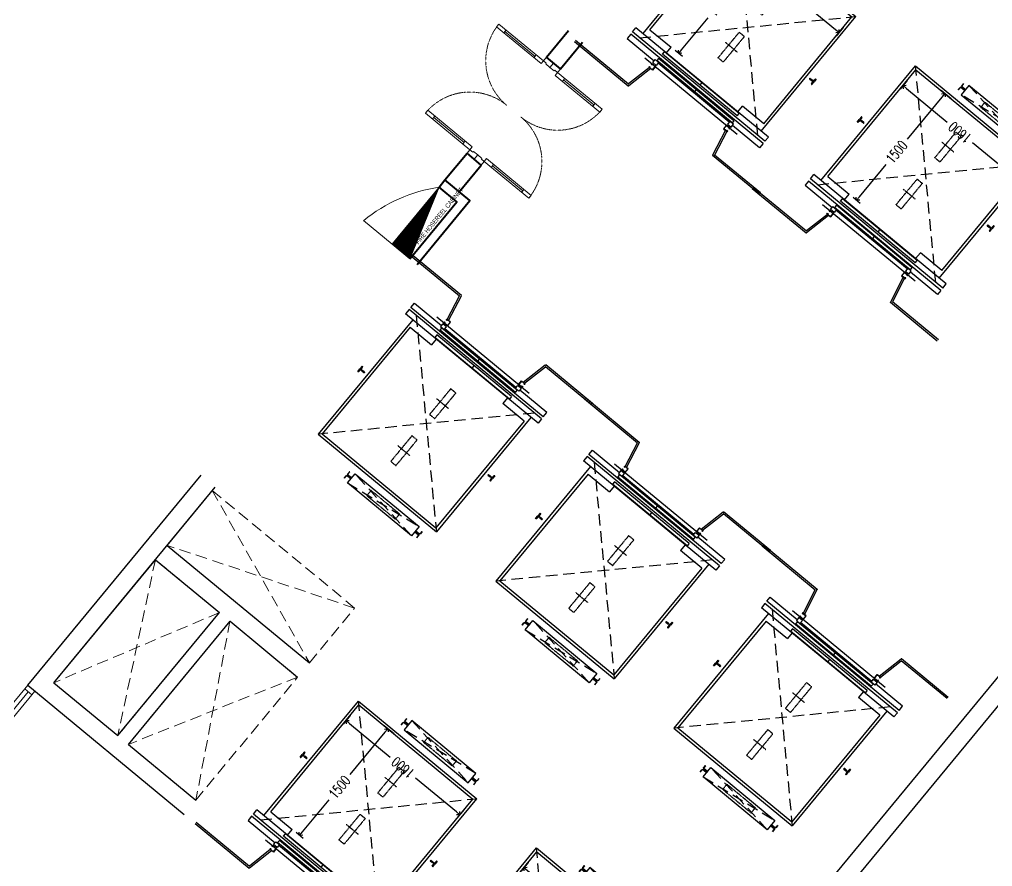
# Model space of a CAD drawing. Header units: millimetres. Extents: x -361340115 to 361596335, y -276742102 to 277032639.
# Drawn here: x 111767 to 122311, y 149079 to 158258 of the extents above; entities that cross this region are included whole.
import ezdxf

# ---------------------------------------------------------------- set-up
doc = ezdxf.new("R2010")
doc.units = ezdxf.units.MM
doc.header["$MEASUREMENT"] = 0
for name, pattern in [('CENTERX2', [4, 2.5, -0.5, 0.5, -0.5]), ('HIDDEN', [0.375, 0.25, -0.125]), ('HIDDEN2', [0.1875, 0.125, -0.0625]), ('PHANTOMX2', [5, 2.5, -0.5, 0.5, -0.5, 0.5, -0.5]), ('Xref_NT1+NT2_MBDV Cot vach_220729$0$HIDDEN', [0.375, 0.25, -0.125]), ('Xref_NT1+NT2_MBDV Cot vach_220729$0$HIDDEN2', [0.1875, 0.125, -0.0625])]:
    doc.linetypes.add(name, pattern=pattern)
for name, color, linetype in [('A-LANDSCAPE', 83, 'Continuous'), ('KT-Net manh', 139, 'Continuous'), ('KT-Noi that', 32, 'Continuous'), ('KT-Tuong', 1, 'Continuous'), ('Xref_NT1+NT2_MBDV Cot vach_220729$0$A-FLOR-STRS-ARROW', 8, 'Continuous'), ('Xref_NT1+NT2_MBDV Cot vach_220729$0$ccu12-Thay', 7, 'Continuous'), ('Xref_NT1+NT2_MBDV Cot vach_220729$0$KT-Net manh', 139, 'Continuous'), ('Xref_NT1+NT2_MBDV Cot vach_220729$0$KT-Thay', 7, 'Continuous')]:
    doc.layers.add(name, color=color, linetype=linetype)
for name, color, linetype, lineweight in [('CUA', 37, 'Continuous', 13), ('KT-Net cat', 1, 'Continuous', 40), ('KT-Net cua', 87, 'Continuous', 9), ('SPE-MEP-Fire', 10, 'Continuous', 0), ('SPE-MEP-HVAC', 140, 'Continuous', 0), ('Xref_NT1+NT2_MBDV Cot vach_220729$0$CUA', 37, 'Continuous', 13)]:
    doc.layers.add(name, color=color, linetype=linetype, lineweight=lineweight)
doc.styles.add('DIM', font='vnsimli.shx', dxfattribs={"width": 0.7})
doc.styles.get("Standard").update_dxf_attribs({"font": 'arial.ttf'})
doc.dimstyles.new('CCU 1-100 A1', dxfattribs={"dimscale": 100, "dimtxt": 2.2, "dimasz": 1, "dimexe": 1, "dimexo": 0, "dimgap": 1, "dimtad": 1, "dimdec": 0, "dimdsep": 46, "dimtxsty": 'DIM', "dimblk1": 'ARCHTICK', "dimblk2": 'ARCHTICK', "dimsah": 1, "dimcen": 0, "dimdle": 1, "dimclrd": 256, "dimclre": 256, "dimclrt": 31, "dimadec": 0, "dimazin": 0, "dimtfac": 1, "dimtdec": 0, "dimtix": 1, "dimtmove": 2, "dimatfit": 3, "dimldrblk": 'ARCHTICK', "dimfxl": 8, "dimtolj": 1, "dimarcsym": 0})

# ---------------------------------------------------------------- blocks, each defined once
blk = doc.blocks.new('_Open90')
at = {"color": 0, "linetype": 'ByBlock', "lineweight": -2}
for p, q in [((0, 0), (-1, 0)), ((-0.5, 0.5), (0, 0)), ((0, 0), (-0.5, -0.5))]:
    blk.add_line(p, q, dxfattribs=at)
blk = doc.blocks.new('*D46')
at = {"layer": 'Defpoints', "color": 5, "transparency": 16777216}
for p, q in [((-2230, 1494), (-2230, 1596)), ((-730, 1457), (-730, 1596)), ((-2180, 1546), (-1728, 1546)), ((-780, 1546), (-1372, 1546))]:
    blk.add_line(p, q, dxfattribs=at)
at = {"layer": 'Defpoints', "color": 0, "transparency": 16777216}
for p in [(-2230, 1546), (-2230, 1494, 0), (-730, 1457, 0)]:
    blk.add_point(p, dxfattribs=at)
at = {"layer": 'Defpoints', "color": 5, "transparency": 16777216, "xscale": 50, "yscale": 50, "zscale": 50, "rotation": 180}
blk.add_blockref('_Open90', (-2230, 1546), dxfattribs=at)
at = {"layer": 'Defpoints', "color": 5, "transparency": 16777216, "xscale": 50, "yscale": 50, "zscale": 50}
blk.add_blockref('_Open90', (-730, 1546), dxfattribs=at)
at = {"layer": 'Defpoints', "color": 5, "transparency": 16777216, "insert": (-1550, 1546), "char_height": 110, "attachment_point": 5, "style": 'DIM'}
blk.add_mtext('\\A1;1500', dxfattribs=at)
blk = doc.blocks.new('_ARCHTICK')
at = {"color": 0, "linetype": 'ByBlock', "const_width": 0.15}
blk.add_lwpolyline([(-0.5, -0.5), (0.5, 0.5)], dxfattribs=at)
blk = doc.blocks.new('*D47')
at = {"layer": 'Defpoints', "color": 5, "transparency": 16777216}
for p, q in [((-879, 1950), (-1000, 1950)), ((-950, 1900), (-950, 1328)), ((-950, 400), (-950, 972)), ((-879, 350), (-1000, 350))]:
    blk.add_line(p, q, dxfattribs=at)
at = {"layer": 'Defpoints', "color": 0, "transparency": 16777216}
for p in [(-879, 1950, 0), (-950, 350), (-879, 350, 0)]:
    blk.add_point(p, dxfattribs=at)
at = {"layer": 'Defpoints', "color": 5, "transparency": 16777216, "xscale": 50, "yscale": 50, "zscale": 50}
for p, rotation in [((-950, 1950), 90), ((-950, 350), 270)]:
    blk.add_blockref('_Open90', p, dxfattribs=dict(at, rotation=rotation))
at = {"layer": 'Defpoints', "color": 5, "transparency": 16777216, "insert": (-950, 1150), "char_height": 110, "attachment_point": 5, "rotation": 90, "style": 'DIM'}
blk.add_mtext('\\A1;1600', dxfattribs=at)
blk = doc.blocks.new('*U75')
for p, q in [((-1260, 525), (-1300, 525)), ((-1280, 100), (-1280, 525)), ((-90, 525), (-50, 525)), ((-70, 100), (-70, 525)), ((-1260, 100), (-1300, 100)), ((-90, 100), (-50, 100))]:
    blk.add_line(p, q)
for points in [[(-1300, 0), (-1260, 0), (-1260, 625), (-1300, 625)], [(-50, 0), (-90, 0), (-90, 625), (-50, 625)], [(-1350, -100), (-1290, -100), (-1290, -40), (-1300, -40), (-1300, 0), (-1350, 0)], [(0, -100), (-60, -100), (-60, -40), (-50, -40), (-50, 0), (0, 0)]]:
    blk.add_lwpolyline(points, close=True)
at = {"linetype": 'Xref_NT1+NT2_MBDV Cot vach_220729$0$HIDDEN2'}
for centre, start, end in [((-1300, 0), 0, 90), ((-50, 0), 90, 180)]:
    blk.add_arc(centre, 625, start, end, dxfattribs=at)
blk = doc.blocks.new('*U76')
for p, q in [((-1260, 525), (-1300, 525)), ((-1280, 100), (-1280, 525)), ((-90, 525), (-50, 525)), ((-70, 100), (-70, 525)), ((-1260, 100), (-1300, 100)), ((-90, 100), (-50, 100))]:
    blk.add_line(p, q)
for points in [[(-1300, 0), (-1260, 0), (-1260, 625), (-1300, 625)], [(-50, 0), (-90, 0), (-90, 625), (-50, 625)], [(-1350, -100), (-1290, -100), (-1290, -40), (-1300, -40), (-1300, 0), (-1350, 0)], [(0, -100), (-60, -100), (-60, -40), (-50, -40), (-50, 0), (0, 0)]]:
    blk.add_lwpolyline(points, close=True)
at = {"linetype": 'Xref_NT1+NT2_MBDV Cot vach_220729$0$HIDDEN2'}
for centre, start, end in [((-1300, 0), 0, 90), ((-50, 0), 90, 180)]:
    blk.add_arc(centre, 625, start, end, dxfattribs=at)
blk = doc.blocks.new('*U20')
for p, q in [((-1260, -100), (-1300, -100)), ((-1280, -100), (-1280, -525)), ((-90, -100), (-50, -100)), ((-70, -100), (-70, -525)), ((-1260, -525), (-1300, -525)), ((-90, -525), (-50, -525))]:
    blk.add_line(p, q)
for points in [[(-1350, 100), (-1290, 100), (-1290, 40), (-1300, 40), (-1300, 0), (-1350, 0)], [(-1300, 0), (-1260, 0), (-1260, -625), (-1300, -625)], [(-50, 0), (-90, 0), (-90, -625), (-50, -625)], [(0, 100), (-60, 100), (-60, 40), (-50, 40), (-50, 0), (0, 0)]]:
    blk.add_lwpolyline(points, close=True)
at = {"linetype": 'Xref_NT1+NT2_MBDV Cot vach_220729$0$HIDDEN2'}
for centre, start, end in [((-1300, 0), 270, 0), ((-50, 0), 180, 270)]:
    blk.add_arc(centre, 625, start, end, dxfattribs=at)
blk = doc.blocks.new('Fire cabinet 1000x250')
at = {"layer": 'SPE-MEP-Fire'}
h = blk.add_hatch(dxfattribs=at)
h.set_pattern_fill('ANSI31', color=256)
edge = h.paths.add_edge_path()
edge.add_line((500, 250), (-500, 0))
edge.add_line((-500, 0), (-500, 250))
edge.add_line((-500, 250), (500, 250))
for p, q in [((-500, 250), (-500, 650)), ((500, 250), (500, 650))]:
    blk.add_line(p, q, dxfattribs=at)
blk.add_lwpolyline([(500, 250), (-500, 250), (-500, 0), (500, 0)], close=True, dxfattribs=at)
blk.add_lwpolyline([(500, 250), (-500, 0), (-500, 250), (500, 250)], dxfattribs=at)
for centre, start, end in [((-463, 184), 8.096, 94.5843), ((463, 184), 85.4157, 171.904)]:
    blk.add_arc(centre, 467, start, end, dxfattribs=at)
at = {"color": 1, "width": 0.7}
blk.add_text('FIRE CABINET', height=50, dxfattribs=at).set_placement((25, 25))
blk = doc.blocks.new('răer')
at = {"layer": 'Xref_NT1+NT2_MBDV Cot vach_220729$0$KT-Net manh', "extrusion": (-0.000165563, 3.50761e-08, 1)}
h = blk.add_hatch(color=256, dxfattribs=at)
edge = h.paths.add_edge_path(flags=0)
edge.add_arc((3886, 6324), 100, 269.9878, 629.9878)
h = blk.add_hatch(color=256, dxfattribs=at)
edge = h.paths.add_edge_path(flags=0)
edge.add_arc((3886, 6324), 100, 269.9878, 629.9878)
blk.add_hatch(color=256, dxfattribs=at).paths.add_polyline_path([(3791, 6355), (3791, 6293), (3827, 6243), (3886, 6224), (3945, 6243), (3981, 6293), (3981, 6355), (3945, 6405), (3886, 6424), (3827, 6405)], flags=0)
blk.add_hatch(color=256, dxfattribs=at).paths.add_polyline_path([(3791, 6355), (3791, 6293), (3827, 6243), (3886, 6224), (3945, 6243), (3981, 6293), (3981, 6355), (3945, 6405), (3886, 6424), (3827, 6405)], flags=0)
at = {"layer": 'KT-Net cat', "ltscale": 0.5, "extrusion": (-0.000165563, 3.50768e-08, 1)}
for p, q in [((1, 6950, 0), (201, 6950, 0)), ((1, 6900, 0), (201, 6900, 0)), ((1802, 6899, 0), (1952, 6899, 0)), ((1, 2850, 0), (1, 5550, 0)), ((1, 5550, 0), (201, 5550, 0)), ((201, 4650, 0), (201, 5550, 0)), ((1801, 4650, 0), (1801, 5549, 0)), ((1801, 5549, 0), (1951, 5549, 0)), ((1951, 4650, 0), (1951, 5549, 0)), ((1801, 4650, 0), (201, 4650, 0)), ((2901, 4649, 0), (1951, 4650, 0)), ((3101, 4449, 1), (2901, 4649, 0)), ((2839, 4499, 0), (201, 4500, 0)), ((201, 3500, 0), (201, 4500, 0)), ((2951, 4387, 0), (2839, 4499, 0)), ((3101, 4199, 1), (3101, 4449, 1)), ((2951, 4199, 0), (2951, 4387, 0)), ((2951, 3499, 0), (201, 3500, 0)), ((2951, 3349, 0), (201, 3350, 0)), ((201, 2850, 0), (201, 3350, 0)), ((201, 2850, 0), (1, 2850, 0)), ((0, 199, 0), (0, 1500, 0)), ((200, 1305, 0), (200, 1500, 0))]:
    blk.add_line(p, q, dxfattribs=at)
at = {"layer": 'KT-Net cat', "extrusion": (-0.000165563, 3.50768e-08, 1)}
for p, q in [((1, 6900, 0), (1, 6950, 0)), ((201, 6900, 0), (201, 6950, 0)), ((1802, 6899, 0), (1802, 6949, 0)), ((1952, 6899, 0), (1952, 6949, 0)), ((1351, 3500, 0), (1351, 4500, 0)), ((1451, 3500, 0), (1451, 4500, 0))]:
    blk.add_line(p, q, dxfattribs=at)
at = {"layer": 'KT-Net cat', "extrusion": (-0.000165563, 3.50768e-08, 1), "elevation": 0}
for points in [[(0, 1305), (0, 205), (550, 204), (550, 1304)], [(0, 1205), (0, 205), (450, 204), (450, 1204)]]:
    blk.add_lwpolyline(points, close=True, dxfattribs=at)
at = {"layer": 'SPE-MEP-Fire', "extrusion": (-0.000165563, 3.50768e-08, 1)}
for p, q in [((250, 1205, 0), (450, 204, 0)), ((250, 205, 0), (450, 1204, 0))]:
    blk.add_line(p, q, dxfattribs=at)
at = {"layer": 'Xref_NT1+NT2_MBDV Cot vach_220729$0$A-FLOR-STRS-ARROW', "extrusion": (-0.000165563, 3.50768e-08, 1), "elevation": 0}
for points in [[(5286, 6949), (5404, 6422), (5538, 6400), (5299, 6300), (5436, 6281), (5577, 5648)], [(5567, 6949), (5685, 6422), (5819, 6400), (5580, 6300), (5717, 6281), (5858, 5648)]]:
    blk.add_lwpolyline(points, dxfattribs=at)
at = {"layer": 'Xref_NT1+NT2_MBDV Cot vach_220729$0$KT-Net manh', "extrusion": (-0.000165563, 3.50768e-08, 1)}
blk.add_line((3945, 6405, 1), (3886, 6424, 1), dxfattribs=at)
blk.add_line((3945, 6405, 1), (3886, 6424, 1), dxfattribs=at)
at = {"layer": 'Xref_NT1+NT2_MBDV Cot vach_220729$0$KT-Net manh', "linetype": 'Xref_NT1+NT2_MBDV Cot vach_220729$0$HIDDEN', "extrusion": (-0.000165563, 3.50768e-08, 1), "elevation": 0}
for points in [[(3887, 6949, 0.414131), (2636, 5700), (2636, 5449, 0.414131), (3886, 4199, 1.000029)], [(6406, 6948, -0.414131), (7656, 5698), (7656, 5448, -0.414131), (6406, 4198, -1.000029)]]:
    blk.add_lwpolyline(points, format="xyb", dxfattribs=at)
at = {"layer": 'Xref_NT1+NT2_MBDV Cot vach_220729$0$KT-Net manh', "extrusion": (-0.000165563, 3.50768e-08, 1), "elevation": 0}
for points in [[(5015, 5699), (5286, 6324), (5036, 6949)], [(3886, 6324), (5356, 6324)], [(5637, 6323), (6286, 6323), (6386, 6323), (6961, 6323), (6961, 4823), (3886, 4824)], [(4166, 4199), (3886, 4824), (4166, 5449)]]:
    blk.add_lwpolyline(points, dxfattribs=at)
at = {"layer": 'Xref_NT1+NT2_MBDV Cot vach_220729$0$KT-Net manh', "extrusion": (-0.000165563, 3.50768e-08, 1)}
blk.add_circle((3886, 6324, 0), 100, dxfattribs=at)
blk.add_circle((3886, 6324, 0), 100, dxfattribs=at)
at = {"layer": 'Xref_NT1+NT2_MBDV Cot vach_220729$0$KT-Thay', "extrusion": (-0.000165563, 2.22406e-08, 1)}
for p, q in [((3886, 6949, 1), (3886, 5699, 1)), ((4166, 6949, 1), (4166, 5699, 1)), ((4446, 6949, 1), (4446, 5699, 1)), ((4726, 6949, 1), (4726, 5699, 1)), ((5006, 6949, 1), (5006, 5699, 1)), ((5286, 6949, 1), (5286, 5699, 1)), ((5846, 6948, 1), (5846, 5698, 1)), ((6126, 6948, 1), (6126, 5698, 1)), ((6406, 6948, 1), (6406, 5698, 1)), ((3886, 5449, 1), (3886, 4199, 1)), ((4166, 5449, 1), (4166, 4199, 1)), ((4446, 5449, 1), (4446, 4199, 1)), ((4726, 5449, 1), (4726, 4199, 1)), ((5006, 5449, 1), (5006, 4199, 1)), ((5286, 5449, 1), (5286, 4199, 1)), ((5566, 5448, 1), (5566, 4198, 1)), ((5846, 5448, 1), (5846, 4198, 1)), ((6126, 5448, 1), (6126, 4198, 1)), ((6406, 5448, 1), (6406, 4198, 1))]:
    blk.add_line(p, q, dxfattribs=at)
at = {"layer": 'Xref_NT1+NT2_MBDV Cot vach_220729$0$KT-Thay', "extrusion": (-0.000165563, 3.50768e-08, 1)}
blk.add_line((3886, 5499, 1), (3886, 5649, 1), dxfattribs=at)
at = {"layer": 'Xref_NT1+NT2_MBDV Cot vach_220729$0$KT-Thay', "extrusion": (-0.000165563, 3.50768e-08, 1), "elevation": 0}
for points in [[(5847, 5698), (6456, 5698), (6456, 5448), (3786, 5449), (3786, 5699), (5566, 5698)], [(5858, 5648), (6406, 5648), (6406, 5498), (3836, 5499), (3836, 5649), (5577, 5648)]]:
    blk.add_lwpolyline(points, dxfattribs=at)
at = {"layer": 'SPE-MEP-Fire', "extrusion": (-0.000165548, 7.4625e-05, 1), "rotation": 90.00077035768355}
blk.add_blockref('Fire cabinet 1000x250', (250, 705, 0), dxfattribs=at)
at = {"layer": 'Xref_NT1+NT2_MBDV Cot vach_220729$0$CUA', "extrusion": (0.000165563, -3.50768e-08, -1), "zscale": -1.000000000000001}
for name, p, rotation in [('*U76', (-151, 6900, 0), 90.01220552114347), ('*U75', (-1952, 6899, 0), 90.01220552114347), ('*U20', (-1, 2850, 0), 90.01220552114393)]:
    blk.add_blockref(name, p, dxfattribs=dict(at, rotation=rotation))
at = {"layer": 'Xref_NT1+NT2_MBDV Cot vach_220729$0$CUA', "extrusion": (-0.000165563, 3.50768e-08, 1), "rotation": 89.98779447880591}
blk.add_blockref('*U20', (201, 2850, 0), dxfattribs=at)
blk = doc.blocks.new('*U28')
for p, q in [((-1260, -100), (-1300, -100)), ((-1280, -100), (-1280, -525)), ((-90, -100), (-50, -100)), ((-70, -100), (-70, -525)), ((-1260, -525), (-1300, -525)), ((-90, -525), (-50, -525))]:
    blk.add_line(p, q)
for points in [[(-1350, 100), (-1290, 100), (-1290, 40), (-1300, 40), (-1300, 0), (-1350, 0)], [(-1300, 0), (-1260, 0), (-1260, -625), (-1300, -625)], [(-50, 0), (-90, 0), (-90, -625), (-50, -625)], [(0, 100), (-60, 100), (-60, 40), (-50, 40), (-50, 0), (0, 0)]]:
    blk.add_lwpolyline(points, close=True)
at = {"linetype": 'HIDDEN2'}
for centre, start, end in [((-1300, 0), 270, 0), ((-50, 0), 180, 270)]:
    blk.add_arc(centre, 625, start, end, dxfattribs=at)
blk = doc.blocks.new('FIRE HOSEREEL CABINET')
at = {"layer": 'SPE-MEP-Fire', "extrusion": (7.45899e-05, -1.84275e-09, 1)}
h = blk.add_hatch(dxfattribs=at)
h.set_pattern_fill('ANSI31', color=256, angle=0.0108)
h.set_pattern_definition([(45.01079, (100, 0), (-0.088404993, 0.0883717), [])])
edge = h.paths.add_edge_path()
edge.add_line((399, 250), (-400, 0))
edge.add_line((-400, 0), (-400, 250))
edge.add_line((-400, 250), (400, 250))
blk.add_line((-400, 250, 0), (-400, 650, 0), dxfattribs=at)
blk.add_lwpolyline([(400, 250), (-400, 250), (-400, 0), (400, 0)], close=True, dxfattribs=at)
blk.add_lwpolyline([(399, 250), (-400, 0), (-400, 250), (400, 250)], dxfattribs=at)
blk.add_arc((-726, -1003, 0), 1684, 48.0431, 78.8411, dxfattribs=at)
at = {"color": 1, "extrusion": (7.45899e-05, -1.84275e-09, 1), "width": 0.7}
blk.add_text('FIRE HOSEREEL CABINET', height=50, rotation=0.0108, dxfattribs=at).set_placement((-224, 25, 0))
blk = doc.blocks.new('*U98')
at = {"color": 8}
for p, q in [((50, 100), (1156, 100)), ((50, 0), (1156, 0))]:
    blk.add_line(p, q, dxfattribs=at)
blk.add_line((50, 50), (1156, 50))
for points in [[(0, 0), (50, 0), (50, 100), (0, 100)], [(1156, 0), (1206, 0), (1206, 100), (1156, 100)]]:
    blk.add_lwpolyline(points, close=True)
blk = doc.blocks.new('*U372')
at = {"linetype": 'HIDDEN', "ltscale": 500}
for p, q in [((705, 310), (806, -1830)), ((1511, -1520), (0, 0))]:
    blk.add_line(p, q, dxfattribs=at)
blk.add_lwpolyline([(705, 310), (1511, -1520), (806, -1830), (0, 0)], close=True, dxfattribs=at)
blk = doc.blocks.new('*U373')
at = {"linetype": 'HIDDEN', "ltscale": 500}
for p, q in [((1583, 697), (363, -824)), ((1946, -126), (0, 0))]:
    blk.add_line(p, q, dxfattribs=at)
blk.add_lwpolyline([(1583, 697), (1946, -126), (363, -824), (0, 0)], close=True, dxfattribs=at)
blk = doc.blocks.new('*U374')
at = {"linetype": 'HIDDEN', "ltscale": 500}
for p, q in [((1583, 697), (383, -869)), ((1966, -172), (0, 0))]:
    blk.add_line(p, q, dxfattribs=at)
blk.add_lwpolyline([(1583, 697), (1966, -172), (383, -869), (0, 0)], close=True, dxfattribs=at)
blk = doc.blocks.new('A$C16B9592A')
at = {"layer": 'KT-Tuong'}
for p, q in [((-280, 1247, 0), (1598, 3521, 0)), ((-280, 1247, 0), (1598, 3521, 0)), ((1, 1274, 0), (1752, 3394, 0)), ((1230, 2762, 0), (1752, 3394, 0)), ((1230, 2762, 0), (2771, 1489, 0)), ((1, 1274, 0), (1103, 2607, 0)), ((1103, 2607, 0), (1797, 2034, 0)), ((695, 700, 0), (1797, 2034, 0)), ((811, 605, 0), (1912, 1939, 0)), ((1912, 1939, 0), (2643, 1335, 0)), ((1, 1274, 0), (695, 700, 0)), ((-280, 1247, 0), (1414, -153, 0)), ((811, 605, 0), (1542, 1, 0))]:
    blk.add_line(p, q, dxfattribs=at)
at = {"layer": 'KT-Net cua', "rotation": 50.4488267378122}
blk.add_blockref('*U98', (-972, 252, 0), dxfattribs=at)
at = {"layer": 'SPE-MEP-HVAC', "linetype": 'HIDDEN', "ltscale": 1000, "xscale": -1, "rotation": 254.2212213649985}
for name, p in [('*U372', (2771, 1489, 0)), ('*U373', (695, 700, 0)), ('*U374', (1542, 1, 0))]:
    blk.add_blockref(name, p, dxfattribs=at)
blk = doc.blocks.new('TM 1000kg')
at = {"layer": 'KT-Net manh'}
for p, q in [((-2850, 2500), (-2850, 1742.2)), ((-2832, 2500), (-2832, 1754.4)), ((-2500, 1800), (-2500, 500)), ((-2850, 1742.2), (-2847, 1742.2)), ((-2847, 1742.2), (-2847, 1739.2)), ((-2550, 1674.2), (-2847, 1739.2)), ((-2550, 1692.7), (-2832, 1754.4)), ((-2850, 557.8), (-2847, 557.8)), ((-2850, -100), (-2850, 557.8)), ((-2550, 625.8), (-2847, 560.8)), ((-2847, 557.8), (-2847, 560.8)), ((-2550, 607.3), (-2832, 545.6)), ((-2832, -100), (-2832, 545.6))]:
    blk.add_line(p, q, dxfattribs=at)
at = {"layer": 'KT-Net manh', "const_width": 2}
for points in [[(-2847, 1742.2), (-2832, 1754.4)], [(-2847, 557.8), (-2832, 545.6)]]:
    blk.add_lwpolyline(points, dxfattribs=at)
at = {"layer": 'KT-Net manh', "ltscale": 2}
for points in [[(-2510, 1700), (-2500, 1700), (-2500, 1650), (-2550, 1650), (-2550, 1700), (-2540, 1700), (-2540, 1690), (-2541.6, 1690), (-2541.6, 1698.4), (-2548.4, 1698.4), (-2548.4, 1651.6), (-2501.6, 1651.6), (-2501.6, 1698.4), (-2508.4, 1698.4), (-2508.4, 1690), (-2510, 1690)], [(-2510, 600), (-2500, 600), (-2500, 650), (-2550, 650), (-2550, 600), (-2540, 600), (-2540, 610), (-2541.6, 610), (-2541.6, 601.6), (-2548.4, 601.6), (-2548.4, 648.4), (-2501.6, 648.4), (-2501.6, 601.6), (-2508.4, 601.6), (-2508.4, 610), (-2510, 610)]]:
    blk.add_lwpolyline(points, close=True, dxfattribs=at)
at = {"layer": 'KT-Noi that', "linetype": 'Continuous', "ltscale": 2}
for p, q in [((-2460, 2080, 0), (-2460, 1700, 0)), ((-2400, 2080, 0), (-2460, 2080, 0)), ((-2400, 220, 0), (-2400, 2080, 0)), ((-2370, 220, 0), (-2370, 2080, 0)), ((-2370, 2080, 0), (-2310, 2080, 0)), ((-2310, 220, 0), (-2310, 2080, 0)), ((-2310, 1981, 0), (-700, 1981, 0)), ((-2230, 1950, 0), (-730, 1950, 0)), ((-2230, 1950, 0), (-2230, 1650, 0)), ((-730, 1950, 0), (-730, 350, 0)), ((-700, 1981, 0), (-700, 319, 0)), ((-2455, 650, 0), (-2455, 1650, 0)), ((-2441.3, 620, 0), (-2441.3, 1680, 0)), ((-2411, 1680, 0), (-2441.3, 1680, 0)), ((-2411, 620, 0), (-2411, 1680, 0)), ((-2348, 625, 0), (-2348, 1675, 0)), ((-2348, 1675, 0), (-2314, 1675, 0)), ((-2314, 625, 0), (-2314, 1675, 0)), ((-2310, 1650, 0), (-2230, 1650, 0)), ((-2411, 1150, 0), (-2441.3, 1150, 0)), ((-2314, 1150, 0), (-2348, 1150, 0)), ((-2310, 650, 0), (-2230, 650, 0)), ((-2230, 350, 0), (-2230, 650, 0)), ((-2460, 220, 0), (-2460, 600, 0)), ((-2411, 620, 0), (-2441.3, 620, 0)), ((-2348, 625, 0), (-2314, 625, 0)), ((-2310, 319, 0), (-700, 319, 0)), ((-2230, 350, 0), (-730, 350, 0)), ((-2400, 220, 0), (-2460, 220, 0)), ((-2370, 220, 0), (-2310, 220, 0))]:
    blk.add_line(p, q, dxfattribs=at)
at = {"layer": 'KT-Noi that', "linetype": 'Continuous'}
for p, q in [((-1572.5, 2077, 0), (-1572.5, 2082, 0)), ((-1572.5, 2082, 0), (-1535, 2082, 0)), ((-1569.5, 2074, 0), (-1540.1, 2070.9, 0)), ((-1540, 2021, 0), (-1540, 2050, 0)), ((-1539, 2020, 0), (-1535, 2020, 0)), ((-1537.1, 2054.1, 0), (-1537.1, 2067.9, 0)), ((-1497.5, 2082, 0), (-1535, 2082, 0)), ((-1531, 2020, 0), (-1535, 2020, 0)), ((-1532.9, 2054.1, 0), (-1532.9, 2067.9, 0)), ((-1530, 2021, 0), (-1530, 2050, 0)), ((-1500.5, 2074, 0), (-1529.9, 2070.9, 0)), ((-1497.5, 2077, 0), (-1497.5, 2082, 0)), ((-603.5, 1460, 0), (-574.4, 1460, 0)), ((-603.5, 1456.8, 0), (-603.5, 1460, 0)), ((-603.5, 1456.8, 0), (-574.4, 1456.8, 0)), ((-568.2, 1406.2, 0), (-568.2, 1450.6, 0)), ((-565, 1406.2, 0), (-565, 1450.6, 0)), ((-558, 1403.2, 0), (-562, 1403.2, 0)), ((-558, 1400, 0), (-562, 1400, 0)), ((-555, 1406.2, 0), (-555, 1450.6, 0)), ((-551.8, 1406.2, 0), (-551.8, 1450.6, 0)), ((-516.5, 1460, 0), (-545.6, 1460, 0)), ((-516.5, 1456.8, 0), (-545.6, 1456.8, 0)), ((-516.5, 1456.8, 0), (-516.5, 1460, 0)), ((-603.5, 443.2, 0), (-574.4, 443.2, 0)), ((-603.5, 440, 0), (-574.4, 440, 0)), ((-568.2, 493.8, 0), (-568.2, 449.4, 0)), ((-565, 493.8, 0), (-565, 449.4, 0)), ((-558, 500, 0), (-562, 500, 0)), ((-558, 496.8, 0), (-562, 496.8, 0)), ((-555, 493.8, 0), (-555, 449.4, 0)), ((-551.8, 493.8, 0), (-551.8, 449.4, 0)), ((-516.5, 443.2, 0), (-545.6, 443.2, 0)), ((-516.5, 440, 0), (-545.6, 440, 0)), ((-1572.5, 223, 0), (-1572.5, 218, 0)), ((-1572.5, 218, 0), (-1535, 218, 0)), ((-1569.5, 226, 0), (-1540.1, 229.1, 0)), ((-1540, 279, 0), (-1540, 250, 0)), ((-1539, 280, 0), (-1535, 280, 0)), ((-1537.1, 245.9, 0), (-1537.1, 232.1, 0)), ((-1531, 280, 0), (-1535, 280, 0)), ((-1497.5, 218, 0), (-1535, 218, 0)), ((-1532.9, 245.9, 0), (-1532.9, 232.1, 0)), ((-1530, 279, 0), (-1530, 250, 0)), ((-1500.5, 226, 0), (-1529.9, 229.1, 0)), ((-1497.5, 223, 0), (-1497.5, 218, 0))]:
    blk.add_line(p, q, dxfattribs=at)
at = {"layer": 'KT-Noi that', "linetype": 'HIDDEN', "ltscale": 500}
for p, q in [((-2370, 1981, 0), (-700, 319, 0)), ((-2370, 319, 0), (-700, 1981, 0)), ((-495, 1400, 0), (-625, 500, 0)), ((-495, 500, 0), (-625, 1400, 0))]:
    blk.add_line(p, q, dxfattribs=at)
at = {"layer": 'KT-Noi that', "linetype": 'CENTERX2'}
for p, q in [((-1815, 1236, 0), (-1815, 1066.7, 0)), ((-1155, 1236, 0), (-1155, 1066.7, 0))]:
    blk.add_line(p, q, dxfattribs=at)
at = {"layer": 'KT-Noi that', "linetype": 'Continuous', "ltscale": 2, "elevation": 0}
for points in [[(-2485, 1700), (-2445, 1700), (-2445, 1650), (-2485, 1650)], [(-495, 1400), (-625, 1400), (-625, 500), (-495, 500)], [(-2485, 600), (-2445, 600), (-2445, 650), (-2485, 650)]]:
    blk.add_lwpolyline(points, close=True, dxfattribs=at)
at = {"layer": 'KT-Noi that', "linetype": 'PHANTOMX2', "elevation": 0}
for points in [[(-1635, 1186), (-1635, 1114), (-1995, 1114), (-1995, 1186)], [(-975, 1186), (-975, 1114), (-1335, 1114), (-1335, 1186)], [(-524, 1150), (-524, 750), (-596, 750), (-596, 1150)]]:
    blk.add_lwpolyline(points, close=True, dxfattribs=at)
at = {"layer": 'KT-Noi that', "linetype": 'Continuous'}
for centre, radius, start, end in [((-1569.5, 2077, 0), 3, 180, 270), ((-1540.1, 2067.9, 0), 3, 0, 90), ((-1542.3, 2054.7, 0), 5.25, 295.66972, 353.31728), ((-1539, 2021, 0), 1, 180, 270), ((-1529.9, 2067.9, 0), 3, 90, 180), ((-1527.7, 2054.7, 0), 5.25, 186.68272, 244.33028), ((-1531, 2021, 0), 1, 270, 0), ((-1500.5, 2077, 0), 3, 270, 0), ((-574.4, 1450.6, 0), 9.4, 0, 90), ((-574.4, 1450.6, 0), 6.2, 0, 90), ((-562, 1406.2, 0), 6.2, 180, 270), ((-562, 1406.2, 0), 3, 180, 270), ((-558, 1406.2, 0), 3, 270, 0), ((-558, 1406.2, 0), 6.2, 270, 0), ((-545.6, 1450.6, 0), 9.4, 90, 180), ((-545.6, 1450.6, 0), 6.2, 90, 180), ((-574.4, 449.4, 0), 6.2, 270, 0), ((-574.4, 449.4, 0), 9.4, 270, 0), ((-562, 493.8, 0), 6.2, 90, 180), ((-562, 493.8, 0), 3, 90, 180), ((-558, 493.8, 0), 6.2, 0, 90), ((-558, 493.8, 0), 3, 0, 90), ((-545.6, 449.4, 0), 9.4, 180, 270), ((-545.6, 449.4, 0), 6.2, 180, 270), ((-1569.5, 223, 0), 3, 90, 180), ((-1540.1, 232.1, 0), 3, 270, 0), ((-1539, 279, 0), 1, 90, 180), ((-1542.3, 245.3, 0), 5.25, 6.68272, 64.33028), ((-1527.7, 245.3, 0), 5.25, 115.66972, 173.31728), ((-1529.9, 232.1, 0), 3, 180, 270), ((-1531, 279, 0), 1, 0, 90), ((-1500.5, 223, 0), 3, 0, 90)]:
    blk.add_arc(centre, radius, start, end, dxfattribs=at)
at = {"layer": 'Defpoints', "color": 5}
for base, p1, p2, angle, picture, middle in [((-950.2, 350), (-879.1, 1950, 0), (-879.1, 350, 0), 90, '*D47', (-950.2, 1150)), ((-2230, 1545.8), (-730, 1457.2, 0), (-2230, 1494.3, 0), 180, '*D46', (-1550.1, 1545.8))]:
    dim = blk.add_linear_dim(base=base, p1=p1, p2=p2, angle=angle, dimstyle='CCU 1-100 A1', override={"dimscale": 50, "dimblk1": 'Open90', "dimblk2": 'Open90', "dimclrd": 5, "dimclre": 5, "dimclrt": 5, "dimlwd": 65535, "dimlwe": 65535}, dxfattribs=at)
    dim.commit()
    dim.dimension.update_dxf_attribs({"geometry": picture, "text_midpoint": middle, "dimtype": 128})

msp = doc.modelspace()

# ---------------------------------------------------------------- hatches: boundary and pattern name
at = {"layer": 'A-LANDSCAPE'}
h = msp.add_hatch(dxfattribs=at)
h.set_pattern_fill('GRASS', color=256, scale=300)
edge = h.paths.add_edge_path()
edge.add_line((120230, 166827.2), (120636.7, 167319.7))
edge.add_line((120636.7, 167319.7), (121864.4, 166305.9))
edge.add_line((121864.4, 166305.9), (122411.8, 166965.6))
edge.add_line((122411.8, 166965.6), (123953.9, 165692.1))
edge.add_line((123953.9, 165692.1), (129174.7, 172014.6))
edge.add_line((129174.7, 172014.6), (124310.4, 176031.2))
edge.add_arc((121300.4, 172385.9), 4727.5, 50.45237, 114.03317)
edge.add_arc((124084.8, 166141.6), 11564.4, 114.03317, 126.18573)
edge.add_arc((123224.8, 167317.3), 10107.7, 126.18573, 140.09777)
edge.add_line((115470.8, 173801.2), (109850.6, 166988.5))
edge.add_arc((110082.1, 166797.5), 300, 140.46966, 230.4666)
edge.add_arc((109445.1, 166025.8), 700.6, -39.515, 50.4666, ccw=False)
edge.add_line((109985.6, 165580), (102302.2, 156278.2))
edge.add_arc((101799.7, 156694.8), 652.8, 226.4013, 320.33606, ccw=False)
edge.add_arc((101158.5, 155990.8), 300, 50.44881, 140.44882)
edge.add_line((100927.2, 156181.8), (87873.4, 140376.4))
edge.add_arc((89978.3, 138638), 2729.9, 140.44673, 160.48283)
edge.add_line((87405.2, 139550.1), (85389.1, 132618.3))
edge.add_line((85389.1, 132618.3), (84758.8, 129370.6))
edge.add_line((84758.8, 129370.6), (84075.6, 123788.2))
edge.add_line((84075.6, 123788.2), (83927.5, 121134.1))
edge.add_line((83927.5, 121134.1), (84386.7, 119506.4))
edge.add_line((84386.7, 119506.4), (85803.4, 117958.5))
edge.add_line((85803.4, 117958.5), (88020.3, 117307.9))
edge.add_line((88020.3, 117307.9), (89471.4, 117573.1))
edge.add_line((89471.4, 117573.1), (97984.6, 120832.9))
edge.add_line((97984.6, 120832.9), (99886.5, 121814.9))
edge.add_line((99886.5, 121814.9), (101361.6, 122861.8))
edge.add_line((101361.6, 122861.8), (101608.3, 123086.6))
edge.add_line((101608.3, 123086.6), (108156, 131015.1))
edge.add_line((108156, 131015.1), (105650.2, 133084.7))
edge.add_line((105650.2, 133084.7), (102338.9, 129075.1))
edge.add_arc((97629.5, 134483.4), 7171.3, 237.14843, 311.04849, ccw=False)
edge.add_arc((97629.5, 134483.4), 7171.3, 198.76589, 237.14843, ccw=False)
edge.add_arc((97629.5, 134483.4), 7171.3, 149.84916, 198.76589, ccw=False)
edge.add_line((91428.5, 138085.4), (114415.8, 165920.5))
edge.add_arc((117876.8, 162822), 4645.4, 59.56428, 138.16349, ccw=False)

# ---------------------------------------------------------------- linework, layer by layer
at = {"layer": 'KT-Net cat', "ltscale": 0.5}
for p, q in [((117476.5, 157848.5), (117715.3, 158137.6)), ((117630.7, 157721.2), (117869.5, 158010.3)), ((116378.1, 156518.4), (116616.9, 156807.6)), ((116532.3, 156391.1), (116771.1, 156680.2))]:
    msp.add_line(p, q, dxfattribs=at)
at = {"layer": 'KT-Net cat', "elevation": 0}
for points in [[(117630.7, 157721.2), (117476.4, 157848.5)], [(116771.1, 156680.2), (116616.9, 156807.6)], [(116074.9, 155601.7), (116647.8, 156295.8), (116377.9, 156518.6)], [(116314.3, 156441.4), (116378, 156518.5)], [(115997.8, 155665.3), (116507, 156282.3), (116314.2, 156441.5)]]:
    msp.add_lwpolyline(points, dxfattribs=at)
at = {"layer": 'KT-Tuong'}
for p, q in [((120006.2, 148269.7, 0), (122868.4, 151735.6, 0)), ((120160.4, 148142.3, 0), (123022.6, 151608.2, 0))]:
    msp.add_line(p, q, dxfattribs=at)
at = {"layer": 'Xref_NT1+NT2_MBDV Cot vach_220729$0$ccu12-Thay', "extrusion": (-3.81165e-21, -3.29453e-06, 1), "elevation": 20}
for points in [[(129303.2, 172167.9), (124436, 176186.9, 0.272256), (119296.4, 176887.4, 0.1142952), (115317.3, 173929.5, -0.0002467), (113745.6, 172018.9), (109696.4, 167115.7, 0.4137264), (109763.6, 166412), (109764.3, 166411.4, -0.4143105), (109831.4, 165707.4), (102148, 156405.6, -0.4141534), (101514.5, 156345.2), (101476.9, 156376.3, 0.4142136), (100772.9, 156309.2), (87712.6, 140495.8, 0.0716261), (86868.6, 138726.8, 0.0503129), (84136.1, 126457.5, 0.0209979), (83727.3, 121130.9, 0.5040597), (89542.5, 117386.2), (98059, 120647.2, 0.0802675), (101752.1, 122946.5), (108310.2, 130887.8)], [(129239.5, 172090.8), (124373.2, 176109.1, 0.2721531), (119335.7, 176795.5, 0.1142585), (115394, 173865.3, -0.0002466), (113822.7, 171955.3), (109773.5, 167052.1, 0.4136911), (109827.4, 166489), (109828, 166488.5, -0.4143105), (109908.5, 165643.7), (102225.1, 156341.9, -0.4141534), (101450.9, 156268.1), (101413.2, 156299.2, 0.4142136), (100850.1, 156245.5), (87793, 140436.1, 0.0714696), (86963.8, 138696.2, 0.0503165), (84235.4, 126445.7, 0.0209782), (83827.4, 121132.5, 0.5036753), (89507, 117479.6), (98021.8, 120740, 0.0800868), (101680.2, 123016.5), (108233.1, 130951.5)]]:
    msp.add_lwpolyline(points, format="xyb", dxfattribs=at)

# ---------------------------------------------------------------- block references
at = {"rotation": 50.45101259026722}
msp.add_blockref('FIRE HOSEREEL CABINET', (116252.4, 155973.8, 0), dxfattribs=at)
at = {"layer": 'CUA', "xscale": -1, "rotation": 230.4488274522181}
msp.add_blockref('*U28', (117476.5, 157848.5), dxfattribs=at)
at = {"layer": 'CUA', "rotation": 50.44882745216794}
msp.add_blockref('*U28', (117630.7, 157721.1), dxfattribs=at)
at = {"layer": 'KT-Noi that'}
for p, rotation in [((121522.2, 158625.1), 50.44882673717305), ((123449.9, 157033.2), 50.44882673717305), ((117414.4, 150150.6), 50.44882738256621), ((119342.1, 148558.7), 50.44882738256621)]:
    msp.add_blockref('TM 1000kg', p, dxfattribs=dict(at, rotation=rotation))
at = {"layer": 'KT-Noi that', "xscale": -1, "rotation": 50.44882673720985}
for p in [(116084.6, 151962.2), (118012.3, 150370.3), (119939.9, 148778.3)]:
    msp.add_blockref('TM 1000kg', p, dxfattribs=at)
at = {"layer": 'KT-Tuong'}
msp.add_blockref('A$C16B9592A', (112137.5, 149797.2, 0), dxfattribs=at)
at = {"layer": 'Xref_NT1+NT2_MBDV Cot vach_220729$0$KT-Thay', "extrusion": (-0.000105425, -0.000127658, 1), "rotation": 230.461032587975}
msp.add_blockref('răer', (124850, 160416.2, -33.6), dxfattribs=at)

doc.saveas('drawing.dxf')
